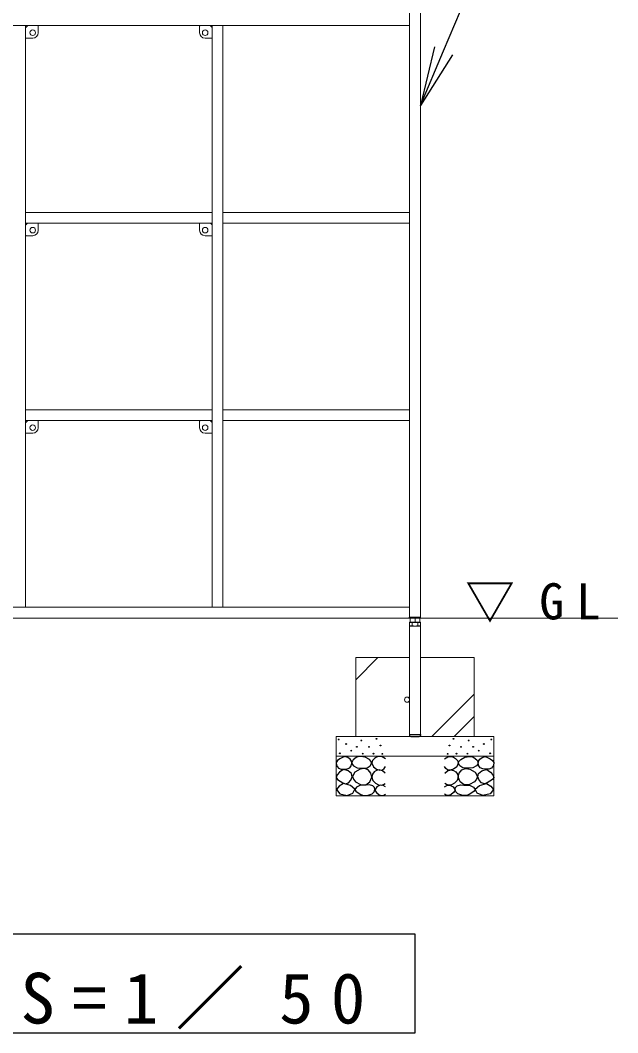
# Model space of a CAD drawing. Units: millimetres, scale not verified. Extents: x -19540 to 0, y -2746 to 13350.
# Drawn here: x -15908 to -14394, y 2009 to 4573 of the extents above; entities that cross this region are included whole.
import ezdxf

# ---------------------------------------------------------------- set-up
doc = ezdxf.new("R2010")
doc.units = ezdxf.units.MM
doc.layers.add('線', color=7, linetype='Continuous', lineweight=13)
doc.layers.add('補助', color=2, linetype='Continuous', lineweight=13)
doc.styles.add('ＭＳ ゴシック', font='')
doc.styles.get('ＭＳ ゴシック').set_extended_font_data('MS Gothic')

msp = doc.modelspace()

# ---------------------------------------------------------------- linework, layer by layer
at = {"layer": '線'}
for p, q in [((-14921.169, 3061.023), (-14921.169, 4604.322)), ((-14893.969, 3061.023), (-14893.969, 4604.322)), ((-14921.169, 4559.122), (-16893.969, 4559.122)), ((-15421.169, 4559.123), (-15893.969, 4559.123)), ((-15893.969, 3086.323), (-15893.969, 4559.123)), ((-15893.969, 3086.323), (-15893.969, 4559.122)), ((-15893.969, 4553.708), (-15893.969, 4528.122)), ((-15889.262, 4558.83), (-15893.676, 4554.415)), ((-15862.969, 4559.122), (-15888.555, 4559.122)), ((-15861.969, 4558.122), (-15861.969, 4541.122)), ((-15453.169, 4558.122), (-15453.169, 4541.122)), ((-15452.169, 4559.122), (-15426.584, 4559.122)), ((-15425.876, 4558.83), (-15421.462, 4554.415)), ((-15421.169, 3086.323), (-15421.169, 4559.123)), ((-15421.169, 3086.323), (-15421.169, 4559.122)), ((-15421.169, 4553.708), (-15421.169, 4528.122)), ((-15393.969, 3086.323), (-15393.969, 4559.123)), ((-14921.169, 4559.123), (-15393.969, 4559.123)), ((-15393.969, 3086.323), (-15393.969, 4559.122)), ((-15875.969, 4527.122), (-15892.969, 4527.122)), ((-15439.169, 4527.122), (-15422.169, 4527.122)), ((-15421.169, 4086.323), (-15893.969, 4086.323)), ((-15421.169, 4086.323), (-15893.969, 4086.323)), ((-14921.169, 4086.323), (-15393.969, 4086.323)), ((-14921.169, 4086.323), (-15393.969, 4086.323)), ((-15421.169, 4059.123), (-15893.969, 4059.123)), ((-15421.169, 4059.123), (-15893.969, 4059.123)), ((-15893.969, 4053.708), (-15893.969, 4028.123)), ((-15889.262, 4058.83), (-15893.676, 4054.415)), ((-15862.969, 4059.123), (-15888.555, 4059.123)), ((-15861.969, 4058.123), (-15861.969, 4041.123)), ((-15453.169, 4058.123), (-15453.169, 4041.123)), ((-15452.169, 4059.123), (-15426.584, 4059.123)), ((-15425.876, 4058.83), (-15421.462, 4054.415)), ((-15421.169, 4053.708), (-15421.169, 4028.123)), ((-14921.169, 4059.123), (-15393.969, 4059.123)), ((-14921.169, 4059.123), (-15393.969, 4059.123)), ((-15875.969, 4027.123), (-15892.969, 4027.123)), ((-15439.169, 4027.123), (-15422.169, 4027.123)), ((-15421.169, 3586.323), (-15893.969, 3586.323)), ((-15421.169, 3586.323), (-15893.969, 3586.323)), ((-14921.169, 3586.323), (-15393.969, 3586.323)), ((-14921.169, 3586.323), (-15393.969, 3586.323)), ((-15421.169, 3559.123), (-15893.969, 3559.123)), ((-15421.169, 3559.123), (-15893.969, 3559.123)), ((-15893.969, 3553.708), (-15893.969, 3528.123)), ((-15889.262, 3558.83), (-15893.676, 3554.415)), ((-15862.969, 3559.123), (-15888.555, 3559.123)), ((-15861.969, 3558.123), (-15861.969, 3541.123)), ((-15453.169, 3558.123), (-15453.169, 3541.123)), ((-15452.169, 3559.123), (-15426.584, 3559.123)), ((-15425.876, 3558.83), (-15421.462, 3554.415)), ((-15421.169, 3553.708), (-15421.169, 3528.123)), ((-14921.169, 3559.123), (-15393.969, 3559.123)), ((-14921.169, 3559.123), (-15393.969, 3559.123)), ((-15875.969, 3527.123), (-15892.969, 3527.123)), ((-15439.169, 3527.123), (-15422.169, 3527.123)), ((-14921.169, 3086.323), (-16893.969, 3086.323)), ((-14921.169, 3086.323), (-16893.969, 3086.323)), ((-17107.569, 3059.123), (-14393.969, 3059.123)), ((-14921.169, 3059.123), (-16893.969, 3059.123)), ((-14921.169, 3059.123), (-16893.969, 3059.123)), ((-14893.969, 3061.023), (-14921.169, 3061.023)), ((-14919.569, 3061.023), (-14919.569, 3048.311)), ((-14919.569, 3061.023), (-14895.569, 3061.023)), ((-14907.569, 3061.023), (-14907.569, 3049.383)), ((-14895.569, 3061.023), (-14895.569, 3048.311)), ((-14921.426, 3048.722), (-14893.713, 3048.722)), ((-14921.426, 3048.722), (-14921.426, 3040.083)), ((-14921.426, 3040.083), (-14919.069, 3038.722)), ((-14921.169, 3038.722), (-14893.969, 3038.722)), ((-14921.169, 3038.722), (-14921.169, 2763.922)), ((-14919.569, 3048.311), (-14919.069, 3048.023)), ((-14919.069, 3048.023), (-14896.069, 3048.023)), ((-14896.069, 3038.722), (-14919.069, 3038.722)), ((-14914.498, 3048.722), (-14914.498, 3040.083)), ((-14900.641, 3048.722), (-14900.641, 3040.083)), ((-14895.569, 3048.311), (-14896.069, 3048.023)), ((-14893.713, 3040.083), (-14896.069, 3038.722)), ((-14893.969, 3038.722), (-14893.969, 2763.922)), ((-14893.713, 3048.722), (-14893.713, 3040.083)), ((-15057.569, 2959.123), (-15057.569, 2759.123)), ((-15057.569, 2959.123), (-14921.169, 2959.123)), ((-14893.969, 2959.123), (-14757.569, 2959.123)), ((-14757.569, 2959.123), (-14757.569, 2759.123)), ((-15107.569, 2759.123), (-15107.569, 2609.323)), ((-15107.569, 2759.123), (-14707.569, 2759.123)), ((-14893.969, 2763.922), (-14921.169, 2763.922)), ((-14707.569, 2759.123), (-14707.569, 2609.323)), ((-15107.569, 2709.123), (-14707.569, 2709.123)), ((-15107.569, 2609.323), (-14707.569, 2609.323))]:
    msp.add_line(p, q, dxfattribs=at)
at = {"layer": '線', "color": 2, "lineweight": 25}
for p, q in [((-14921.169, 3058.723), (-14921.169, 3061.023)), ((-14893.969, 3058.723), (-14921.169, 3058.723)), ((-14893.969, 3058.723), (-14893.969, 3061.023)), ((-14921.169, 2763.922), (-14921.169, 2761.922)), ((-14921.169, 2763.922), (-14893.969, 2763.922)), ((-14918.169, 2758.922), (-14896.969, 2758.922)), ((-14893.969, 2763.922), (-14893.969, 2761.922))]:
    msp.add_line(p, q, dxfattribs=at)
for points in [[(-15085.121, 2708.725), (-15091.583, 2706.184), (-15097.795, 2702.705), (-15103.653, 2698.667), (-15107.3, 2693.199), (-15106.288, 2685.617), (-15101.28, 2679.258), (-15094.414, 2676.668), (-15086.705, 2676.406), (-15079.093, 2677.011), (-15072.763, 2679.575), (-15069.011, 2684.861), (-15067.694, 2691.298), (-15068.542, 2696.504), (-15071.496, 2701.437), (-15077.656, 2706.265)], [(-15045.697, 2708.816), (-15050.601, 2708.199), (-15056.238, 2706.113), (-15064.209, 2700.325), (-15067.861, 2693.409), (-15066.986, 2689.447), (-15063.266, 2685.03), (-15053.775, 2680.257), (-15043.805, 2678.813), (-15036.454, 2678.64), (-15028.938, 2680.164), (-15021.34, 2684.779), (-15017.586, 2690.976), (-15018.555, 2695.629), (-15023.262, 2700.977), (-15033.93, 2707.183)], [(-14769.442, 2708.816), (-14764.538, 2708.199), (-14758.901, 2706.113), (-14750.929, 2700.325), (-14747.278, 2693.409), (-14748.152, 2689.447), (-14751.873, 2685.03), (-14761.364, 2680.257), (-14771.334, 2678.813), (-14778.684, 2678.64), (-14786.2, 2680.164), (-14793.799, 2684.779), (-14797.553, 2690.976), (-14796.584, 2695.629), (-14791.877, 2700.977), (-14781.208, 2707.183)], [(-14730.018, 2708.725), (-14723.556, 2706.184), (-14717.344, 2702.705), (-14711.486, 2698.667), (-14707.839, 2693.199), (-14708.85, 2685.617), (-14713.858, 2679.258), (-14720.724, 2676.668), (-14728.434, 2676.406), (-14736.046, 2677.011), (-14742.375, 2679.575), (-14746.128, 2684.861), (-14747.445, 2691.298), (-14746.596, 2696.504), (-14743.642, 2701.437), (-14737.483, 2706.265)], [(-15087.655, 2675.772), (-15092.984, 2672.98), (-15098.428, 2668.802), (-15104.877, 2661.982), (-15107.3, 2655.177), (-15103.672, 2650.35), (-15097.161, 2645.989), (-15090.523, 2641.701), (-15083.854, 2639.652), (-15076.209, 2642.098), (-15069.912, 2648.523), (-15066.806, 2656.801), (-15068.328, 2665.317), (-15076.486, 2672.567)], [(-15058.401, 2644.485), (-15045.812, 2637.629), (-15032.452, 2636.647), (-15022.168, 2644.101), (-15017.316, 2655.838), (-15019.596, 2666.616), (-15026.506, 2674.758), (-15035.331, 2678.192), (-15046.507, 2676.921), (-15060.262, 2668.866), (-15066.239, 2658), (-15063.603, 2650.807)], [(-14756.738, 2644.485), (-14769.327, 2637.629), (-14782.687, 2636.647), (-14792.97, 2644.101), (-14797.823, 2655.838), (-14795.542, 2666.616), (-14788.633, 2674.758), (-14779.808, 2678.192), (-14768.631, 2676.921), (-14754.877, 2668.866), (-14748.9, 2658), (-14751.535, 2650.807)], [(-14727.483, 2675.772), (-14722.154, 2672.98), (-14716.711, 2668.802), (-14710.262, 2661.982), (-14707.839, 2655.177), (-14711.466, 2650.35), (-14717.978, 2645.989), (-14724.615, 2641.701), (-14731.285, 2639.652), (-14738.93, 2642.098), (-14745.227, 2648.523), (-14748.333, 2656.801), (-14746.811, 2665.317), (-14738.653, 2672.567)], [(-15088.475, 2639.84), (-15099.794, 2633.821), (-15106.605, 2625.005), (-15098.119, 2613.736), (-15079.684, 2609.622), (-15065.33, 2615.732), (-15059.905, 2626.104), (-15070.686, 2635.213)], [(-15031.371, 2635.695), (-15038.906, 2636.322), (-15047.048, 2634.885), (-15055.976, 2630.827), (-15060.293, 2625.424), (-15057.606, 2620.742), (-15051.643, 2616.234), (-15045.165, 2612.391), (-15037.858, 2610.017), (-15026.009, 2610.251), (-15015.694, 2614.342), (-15010.99, 2619.15), (-15008.937, 2624.884), (-15009.996, 2630.032), (-15014.072, 2634.614), (-15022.47, 2637.154)], [(-14783.767, 2635.695), (-14776.233, 2636.322), (-14768.091, 2634.885), (-14759.163, 2630.827), (-14754.846, 2625.424), (-14757.533, 2620.742), (-14763.495, 2616.234), (-14769.974, 2612.391), (-14777.281, 2610.017), (-14789.129, 2610.251), (-14799.445, 2614.342), (-14804.148, 2619.15), (-14806.202, 2624.884), (-14805.143, 2630.032), (-14801.067, 2634.614), (-14792.668, 2637.154)], [(-14726.664, 2639.84), (-14715.345, 2633.821), (-14708.534, 2625.005), (-14717.02, 2613.736), (-14735.455, 2609.622), (-14749.809, 2615.732), (-14755.234, 2626.104), (-14744.452, 2635.213)]]:
    msp.add_lwpolyline(points, close=True, dxfattribs=at)
for points in [[(-14982.569, 2702.622), (-14990.996, 2707.477), (-14999.679, 2708.959), (-15005.299, 2707.27), (-15010.452, 2703.572), (-15014.924, 2698.263), (-15016.789, 2691.532), (-15013.121, 2682.761), (-15005.066, 2676.323), (-14996.767, 2673.944), (-14989.54, 2675.056), (-14985.49, 2678.432), (-14982.569, 2682.977)], [(-14832.569, 2702.622), (-14824.142, 2707.477), (-14815.459, 2708.959), (-14809.84, 2707.27), (-14804.687, 2703.572), (-14800.215, 2698.263), (-14798.349, 2691.532), (-14802.018, 2682.761), (-14810.073, 2676.323), (-14818.372, 2673.944), (-14825.599, 2675.056), (-14829.649, 2678.432), (-14832.569, 2682.977)], [(-14982.886, 2666.501), (-14990.027, 2671.963), (-14998.095, 2674.422), (-15004.8, 2673.198), (-15010.769, 2669.352), (-15015.162, 2663.571), (-15016.789, 2656.362), (-15014.125, 2647.753), (-15007.917, 2640.836), (-15000.278, 2636.964), (-14992.709, 2636.083), (-14987.555, 2637.523), (-14982.886, 2640.202)], [(-14832.253, 2666.501), (-14825.112, 2671.963), (-14817.044, 2674.422), (-14810.339, 2673.198), (-14804.37, 2669.352), (-14799.977, 2663.571), (-14798.349, 2656.362), (-14801.014, 2647.753), (-14807.221, 2640.836), (-14814.861, 2636.964), (-14822.43, 2636.083), (-14827.584, 2637.523), (-14832.253, 2640.202)], [(-14982.569, 2631.964), (-14988.587, 2635.283), (-14995.877, 2636.083), (-15004.593, 2631.75), (-15008.868, 2624.994), (-15008.255, 2621.323), (-15005.382, 2617.072), (-14998.22, 2611.601), (-14990.807, 2609.785), (-14986.511, 2610.836), (-14982.569, 2612.953)], [(-14832.569, 2631.964), (-14826.551, 2635.283), (-14819.262, 2636.083), (-14810.545, 2631.75), (-14806.271, 2624.994), (-14806.883, 2621.323), (-14809.756, 2617.072), (-14816.919, 2611.601), (-14824.331, 2609.785), (-14828.628, 2610.836), (-14832.569, 2612.953)]]:
    msp.add_lwpolyline(points, dxfattribs=at)
at = {"layer": '線'}
for centre, radius in [((-15875.969, 4541.122), 7), ((-15439.169, 4541.122), 7), ((-15875.969, 4041.123), 7), ((-15439.169, 4041.123), 7), ((-15875.969, 3541.123), 7), ((-15439.169, 3541.123), 7), ((-14927.671, 2852.421), 6.501)]:
    msp.add_circle(centre, radius, dxfattribs=at)
at = {"layer": '線', "color": 2, "lineweight": 25}
for centre in [(-15100.963, 2751.499), (-15043.614, 2749.282), (-15005.152, 2753.414), (-14809.986, 2753.414), (-14771.525, 2749.282), (-14714.176, 2751.499), (-15097.795, 2716.646), (-15081.952, 2740.093), (-15068.962, 2723.3), (-15055.02, 2732.805), (-15024.073, 2732.872), (-14995.152, 2736.386), (-14819.987, 2736.386), (-14791.065, 2732.872), (-14760.119, 2732.805), (-14746.177, 2723.3), (-14733.186, 2740.093), (-14717.344, 2716.646), (-15040.128, 2715.695), (-15012.45, 2715.843), (-14990.286, 2715.303), (-14824.853, 2715.303), (-14802.688, 2715.843), (-14775.011, 2715.695)]:
    msp.add_circle(centre, 1, dxfattribs=at)
at = {"layer": '線'}
for centre, radius, start, end in [((-15892.969, 4553.708), 1, 135, 180), ((-15888.555, 4558.122), 1, 90, 135), ((-15875.969, 4541.122), 14, 270, 0), ((-15862.969, 4558.122), 1, 0, 90), ((-15452.169, 4558.122), 1, 90, 180), ((-15439.169, 4541.122), 14, 180, 270), ((-15426.584, 4558.122), 1, 45, 90), ((-15422.169, 4553.708), 1, 0, 45), ((-15892.969, 4528.122), 1, 180, 270), ((-15422.169, 4528.122), 1, 270, 0), ((-15892.969, 4053.708), 1, 135, 180), ((-15888.555, 4058.123), 1, 90, 135), ((-15862.969, 4058.123), 1, 0, 90), ((-15452.169, 4058.123), 1, 90, 180), ((-15426.584, 4058.123), 1, 45, 90), ((-15422.169, 4053.708), 1, 0, 45), ((-15892.969, 4028.123), 1, 180, 270), ((-15875.969, 4041.123), 14, 270, 0), ((-15439.169, 4041.123), 14, 180, 270), ((-15422.169, 4028.123), 1, 270, 0), ((-15892.969, 3553.708), 1, 135, 180), ((-15888.555, 3558.123), 1, 90, 135), ((-15875.969, 3541.123), 14, 270, 0), ((-15862.969, 3558.123), 1, 0, 90), ((-15452.169, 3558.123), 1, 90, 180), ((-15439.169, 3541.123), 14, 180, 270), ((-15426.584, 3558.123), 1, 45, 90), ((-15422.169, 3553.708), 1, 0, 45), ((-15892.969, 3528.123), 1, 180, 270), ((-15422.169, 3528.123), 1, 270, 0), ((-14917.962, 3046.083), 6.928, 240.00001, 299.99999), ((-14913.569, 3065.642), 17.33, 249.74445, 290.25555), ((-14907.569, 3057.044), 18.321, 247.78075, 292.21925), ((-14901.569, 3065.642), 17.33, 249.74445, 290.25555), ((-14897.177, 3046.083), 6.928, 240.00001, 299.99999)]:
    msp.add_arc(centre, radius, start, end, dxfattribs=at)
at = {"layer": '線', "color": 2, "lineweight": 25}
for centre, start, end in [((-14918.169, 2761.922), 180, 270), ((-14896.969, 2761.922), 270, 0)]:
    msp.add_arc(centre, 3, start, end, dxfattribs=at)
at = {"layer": '補助', "lineweight": 25}
for p, q in [((-14835.585, 4495.292), (-14597.337, 5059.122)), ((-14858.613, 4505.023), (-14893.969, 4357.121)), ((-14893.969, 4357.121), (-14835.585, 4495.292)), ((-14812.556, 4485.562), (-14893.969, 4357.121))]:
    msp.add_line(p, q, dxfattribs=at)
at = {"layer": '補助'}
for p, q in [((-15057.569, 2902.943), (-15001.39, 2959.123)), ((-15057.569, 2959.069), (-15057.516, 2959.123)), ((-14864.63, 2759.123), (-14757.569, 2866.183)), ((-14808.503, 2759.123), (-14757.569, 2810.057))]:
    msp.add_line(p, q, dxfattribs=at)
at = {"layer": '補助', "lineweight": 25}
msp.add_lwpolyline([(-16907.569, 2259.123), (-16907.569, 2009.123), (-14907.569, 2009.123), (-14907.569, 2259.123)], close=True, dxfattribs=at)

# ---------------------------------------------------------------- texts
at = {"layer": '補助', "style": 'ＭＳ ゴシック'}
for s, insert, char_height, attachment_point in [('\\T1.5;▽GL', (-14780.147, 3047.456), 91.64, 7), ('\\T1.5;立面図\\~S=1／50', (-15907.569, 2017.456), 128.3, 8)]:
    msp.add_mtext(s, dxfattribs=dict(at, insert=insert, char_height=char_height, attachment_point=attachment_point))

doc.saveas('drawing.dxf')
